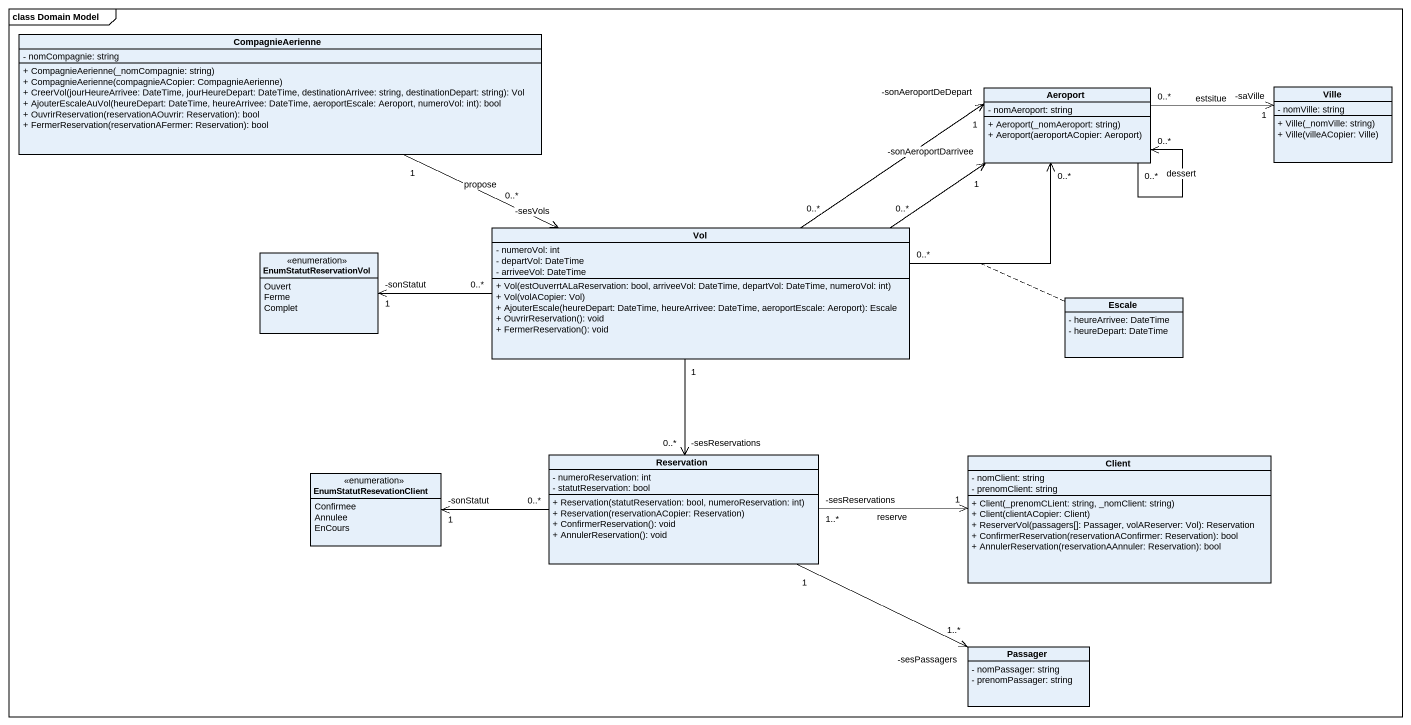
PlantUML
@startuml
mainframe class Domain Model
hide circle
hide empty members
skinparam classAttributeIconSize 0
class CompagnieAerienne {
  - nomCompagnie: string
  + CompagnieAerienne(_nomCompagnie: string)
  + CompagnieAerienne(compagnieACopier: CompagnieAerienne)
  + CreerVol(jourHeureArrivee: DateTime, jourHeureDepart: DateTime, destinationArrivee: string, destinationDepart: string): Vol
  + AjouterEscaleAuVol(heureDepart: DateTime, heureArrivee: DateTime, aeroportEscale: Aeroport, numeroVol: int): bool
  + OuvrirReservation(reservationAOuvrir: Reservation): bool
  + FermerReservation(reservationAFermer: Reservation): bool
}
class Aeroport {
  - nomAeroport: string
  + Aeroport(_nomAeroport: string)
  + Aeroport(aeroportACopier: Aeroport)
}
class Ville {
  - nomVille: string
  + Ville(_nomVille: string)
  + Ville(villeACopier: Ville)
}
enum EnumStatutReservationVol {
  Ouvert
  Ferme
  Complet
}
class Vol {
  - numeroVol: int
  - departVol: DateTime
  - arriveeVol: DateTime
  + Vol(estOuverrtALaReservation: bool, arriveeVol: DateTime, departVol: DateTime, numeroVol: int)
  + Vol(volACopier: Vol)
  + AjouterEscale(heureDepart: DateTime, heureArrivee: DateTime, aeroportEscale: Aeroport): Escale
  + OuvrirReservation(): void
  + FermerReservation(): void
}
class Escale {
  - heureArrivee: DateTime
  - heureDepart: DateTime
}
enum EnumStatutResevationClient {
  Confirmee
  Annulee
  EnCours
}
class Reservation {
  - numeroReservation: int
  - statutReservation: bool
  + Reservation(statutReservation: bool, numeroReservation: int)
  + Reservation(reservationACopier: Reservation)
  + ConfirmerReservation(): void
  + AnnulerReservation(): void
}
class Client {
  - nomClient: string
  - prenomClient: string
  + Client(_prenomCLient: string, _nomClient: string)
  + Client(clientACopier: Client)
  + ReserverVol(passagers[]: Passager, volAReserver: Vol): Reservation
  + ConfirmerReservation(reservationAConfirmer: Reservation): bool
  + AnnulerReservation(reservationAAnnuler: Reservation): bool
}
class Passager {
  - nomPassager: string
  - prenomPassager: string
}
CompagnieAerienne "1" -right-> "-sesVols\n0..*" Vol : propose
Aeroport "0..*" --> "0..*" Aeroport : dessert
Aeroport "0..*" -right-> "-saVille\n1" Ville : estsitue
EnumStatutReservationVol "-sonStatut\n1" <-right- "0..*" Vol
Vol "0..*" -right-> "-sonAeroportDeDepart\n1" Aeroport
Vol "0..*" -right-> "-sonAeroportDarrivee\n1" Aeroport
Vol "0..*" -right-> "0..*" Aeroport
(Vol, Aeroport) .. Escale
Vol "1" --> "-sesReservations\n0..*" Reservation
Reservation "0..*" -left-> "-sonStatut\n1" EnumStatutResevationClient
Reservation "-sesReservations\n1..*" -right-> "1" Client : reserve
Passager "-sesPassagers\n1..*" <-left- "1" Reservation
@enduml
